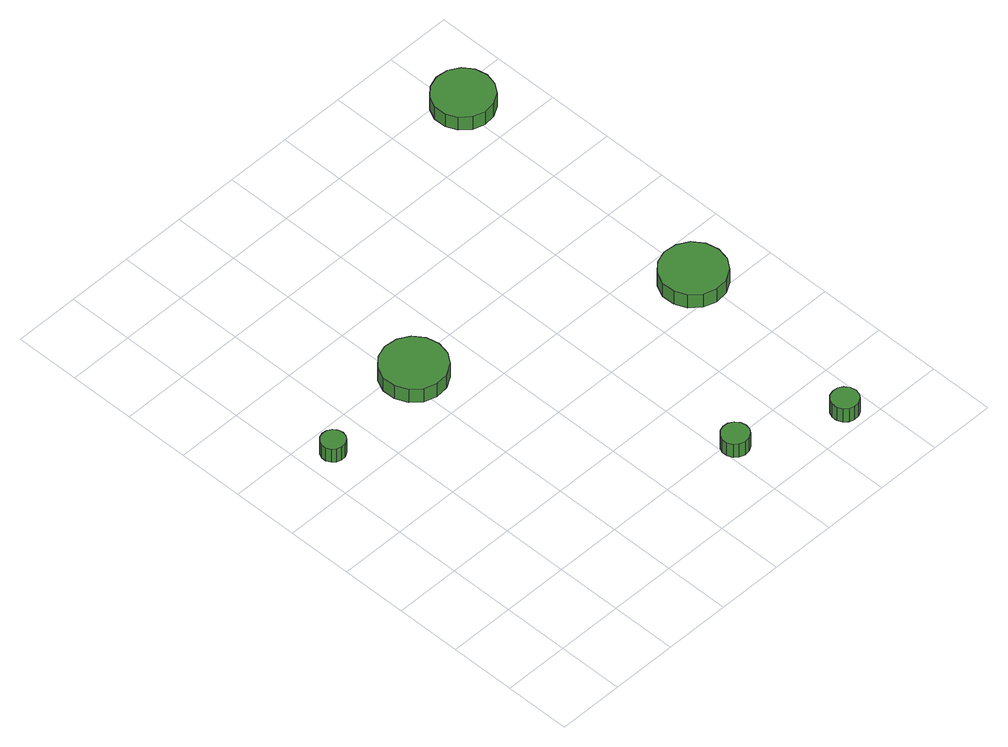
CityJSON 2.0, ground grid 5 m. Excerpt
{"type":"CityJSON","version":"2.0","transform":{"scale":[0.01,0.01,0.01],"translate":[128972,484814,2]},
"CityObjects":{
"tree1":{"type":"SolitaryVegetationObject","attributes":{"function":"something"},"geometry":[{"type":"MultiSurface","lod":"1","boundaries":[[[0,1,2,3,4,5,6,7,8,9,10,11,12,13,14]],[[15,16,17,18,19,20,21,22,23,24,25,26,27,28,29]],[[0,29,28,1]],[[1,28,27,2]],[[2,27,26,3]],[[3,26,25,4]],[[4,25,24,5]],[[5,24,23,6]],[[6,23,22,7]],[[7,22,21,8]],[[8,21,20,9]],[[9,20,19,10]],[[10,19,18,11]],[[11,18,17,12]],[[12,17,16,13]],[[13,16,15,14]],[[14,15,29,0]]]}]},
"tree2":{"type":"SolitaryVegetationObject","attributes":{"function":"something"},"geometry":[{"type":"MultiSurface","lod":"1","boundaries":[[[30,31,32,33,34,35,36,37,38,39,40,41,42,43,44]],[[45,46,47,48,49,50,51,52,53,54,55,56,57,58,59]],[[30,59,58,31]],[[31,58,57,32]],[[32,57,56,33]],[[33,56,55,34]],[[34,55,54,35]],[[35,54,53,36]],[[36,53,52,37]],[[37,52,51,38]],[[38,51,50,39]],[[39,50,49,40]],[[40,49,48,41]],[[41,48,47,42]],[[42,47,46,43]],[[43,46,45,44]],[[44,45,59,30]]]}]},
"tree3":{"type":"SolitaryVegetationObject","attributes":{"function":"something"},"geometry":[{"type":"MultiSurface","lod":"1","boundaries":[[[60,61,62,63,64,65,66,67,68,69,70,71,72,73,74]],[[75,76,77,78,79,80,81,82,83,84,85,86,87,88,89]],[[60,89,88,61]],[[61,88,87,62]],[[62,87,86,63]],[[63,86,85,64]],[[64,85,84,65]],[[65,84,83,66]],[[66,83,82,67]],[[67,82,81,68]],[[68,81,80,69]],[[69,80,79,70]],[[70,79,78,71]],[[71,78,77,72]],[[72,77,76,73]],[[73,76,75,74]],[[74,75,89,60]]]}]},
"tree4":{"type":"SolitaryVegetationObject","attributes":{"function":"something"},"geometry":[{"type":"MultiSurface","lod":"1","boundaries":[[[90,91,92,93,94,95,96,97,98,99,100,101,102,103,104]],[[105,106,107,108,109,110,111,112,113,114,115,116,117,118,119]],[[90,119,118,91]],[[91,118,117,92]],[[92,117,116,93]],[[93,116,115,94]],[[94,115,114,95]],[[95,114,113,96]],[[96,113,112,97]],[[97,112,111,98]],[[98,111,110,99]],[[99,110,109,100]],[[100,109,108,101]],[[101,108,107,102]],[[102,107,106,103]],[[103,106,105,104]],[[104,105,119,90]]]}]},
"tree5":{"type":"SolitaryVegetationObject","attributes":{"function":"something"},"geometry":[{"type":"MultiSurface","lod":"1","boundaries":[[[120,121,122,123,124,125,126,127,128,129,130,131,132,133,134]],[[135,136,137,138,139,140,141,142,143,144,145,146,147,148,149]],[[120,149,148,121]],[[121,148,147,122]],[[122,147,146,123]],[[123,146,145,124]],[[124,145,144,125]],[[125,144,143,126]],[[126,143,142,127]],[[127,142,141,128]],[[128,141,140,129]],[[129,140,139,130]],[[130,139,138,131]],[[131,138,137,132]],[[132,137,136,133]],[[133,136,135,134]],[[134,135,149,120]]]}]},
"tree6":{"type":"SolitaryVegetationObject","attributes":{"function":"something"},"geometry":[{"type":"MultiSurface","lod":"1","boundaries":[[[150,151,152,153,154,155,156,157,158,159,160,161,162,163,164]],[[165,166,167,168,169,170,171,172,173,174,175,176,177,178,179]],[[150,179,178,151]],[[151,178,177,152]],[[152,177,176,153]],[[153,176,175,154]],[[154,175,174,155]],[[155,174,173,156]],[[156,173,172,157]],[[157,172,171,158]],[[158,171,170,159]],[[159,170,169,160]],[[160,169,168,161]],[[161,168,167,162]],[[162,167,166,163]],[[163,166,165,164]],[[164,165,179,150]]]}]}
},
"vertices":[
[270,2286,187],[262,2322,187],[240,2353,187],[208,2371,187],[171,2375,187],[135,2364,187],[108,2339,187],[92,2305,187],[92,2267,187],[108,2233,187],[135,2208,187],[171,2197,187],[208,2200,187],[240,2219,187],[262,2249,187],[262,2249,62],[240,2219,62],[208,2200,62],[171,2197,62],[135,2208,62],[108,2233,62],[92,2267,62],[92,2305,62],[108,2339,62],[135,2364,62],[171,2375,62],[208,2371,62],[240,2353,62],[262,2322,62],[270,2286,62],
[1281,2382,192],[1260,2480,192],[1201,2561,192],[1114,2611,192],[1014,2622,192],[918,2591,192],[844,2524,192],[803,2432,192],[803,2331,192],[844,2239,192],[918,2172,192],[1014,2141,192],[1114,2152,192],[1201,2202,192],[1260,2283,192],[1260,2283,66],[1201,2202,66],[1114,2152,66],[1014,2141,66],[918,2172,66],[844,2239,66],[803,2331,66],[803,2432,66],[844,2524,66],[918,2591,66],[1014,2622,66],[1114,2611,66],[1201,2561,66],[1260,2480,66],[1281,2382,66],
[2194,451,149],[2185,492,149],[2160,527,149],[2123,548,149],[2081,552,149],[2041,539,149],[2010,511,149],[1992,472,149],[1992,430,149],[2010,391,149],[2041,363,149],[2081,350,149],[2123,354,149],[2160,375,149],[2185,410,149],[2185,410,24],[2160,375,24],[2123,354,24],[2081,350,24],[2041,363,24],[2010,391,24],[1992,430,24],[1992,472,24],[2010,511,24],[2041,539,24],[2081,552,24],[2123,548,24],[2160,527,24],[2185,492,24],[2194,451,24],
[2928,158,143],[2919,199,143],[2894,234,143],[2858,255,143],[2816,259,143],[2775,246,143],[2744,218,143],[2727,179,143],[2727,137,143],[2744,98,143],[2775,70,143],[2816,57,143],[2858,61,143],[2894,82,143],[2919,116,143],[2919,116,18],[2894,82,18],[2858,61,18],[2816,57,18],[2775,70,18],[2744,98,18],[2727,137,18],[2727,179,18],[2744,218,18],[2775,246,18],[2816,259,18],[2858,255,18],[2894,234,18],[2919,199,18],[2928,158,18],
[3178,1659,184],[3157,1758,184],[3098,1839,184],[3011,1889,184],[2911,1900,184],[2816,1869,184],[2741,1801,184],[2700,1710,184],[2700,1609,184],[2741,1517,184],[2816,1450,184],[2911,1419,184],[3011,1430,184],[3098,1480,184],[3157,1561,184],[3157,1561,59],[3098,1480,59],[3011,1430,59],[2911,1419,59],[2816,1450,59],[2741,1517,59],[2700,1609,59],[2700,1710,59],[2741,1801,59],[2816,1869,59],[2911,1900,59],[3011,1889,59],[3098,1839,59],[3157,1758,59],[3178,1659,59],
[3254,3862,160],[3235,3953,160],[3180,4029,160],[3099,4076,160],[3006,4085,160],[2917,4056,160],[2848,3994,160],[2810,3909,160],[2810,3815,160],[2848,3730,160],[2917,3667,160],[3006,3639,160],[3099,3648,160],[3180,3695,160],[3235,3771,160],[3235,3771,35],[3180,3695,35],[3099,3648,35],[3006,3639,35],[2917,3667,35],[2848,3730,35],[2810,3815,35],[2810,3909,35],[2848,3994,35],[2917,4056,35],[3006,4085,35],[3099,4076,35],[3180,4029,35],[3235,3953,35],[3254,3862,35]
]}
